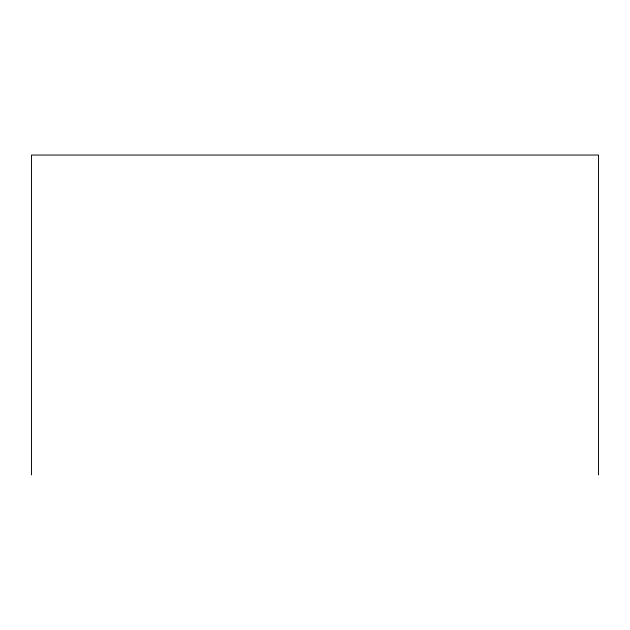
<?xml version="1.0" encoding="UTF-8"?>
<svg xmlns="http://www.w3.org/2000/svg" width="630" height="630" viewBox="0 0 630 630"><rect width="100%" height="100%" fill="white"/><g stroke="black" fill="none" stroke-linecap="round" stroke-linejoin="round"><path stroke-width="0.94" d="M598.5 474.957L598.5 155.043L31.5 155.043L31.5 474.957"/></g></svg>
